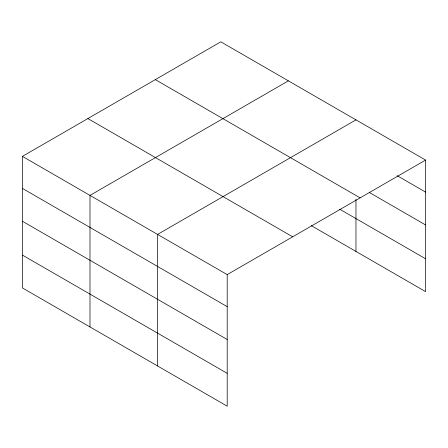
<?xml version="1.0" encoding="UTF-8"?>
<svg xmlns="http://www.w3.org/2000/svg" width="448" height="448" viewBox="0 0 448 448"><rect width="100%" height="100%" fill="white"/><g stroke="black" fill="none" stroke-linecap="round" stroke-linejoin="round"><path stroke-width="0.67" d="M311.31 225.646L425.6 291.631L425.6 160.07L220.797 41.826L22.4 156.369L22.4 287.93L227.203 406.174L227.203 274.613L22.4 156.369M288.383 80.847L89.986 195.39L89.986 326.95M355.964 119.868L157.573 234.41L157.573 365.971M227.203 274.613L425.6 160.07M397.141 175.678L425.6 192.108M369.286 192.438L425.6 224.952M155.327 79.626L360.13 197.87M339.674 209.177L425.6 258.787M87.87 118.569L292.673 236.813M22.4 188.406L227.203 306.65M22.4 221.25L227.203 339.494M22.4 255.086L227.203 373.33M355.964 199.248L355.964 251.429"/></g></svg>
